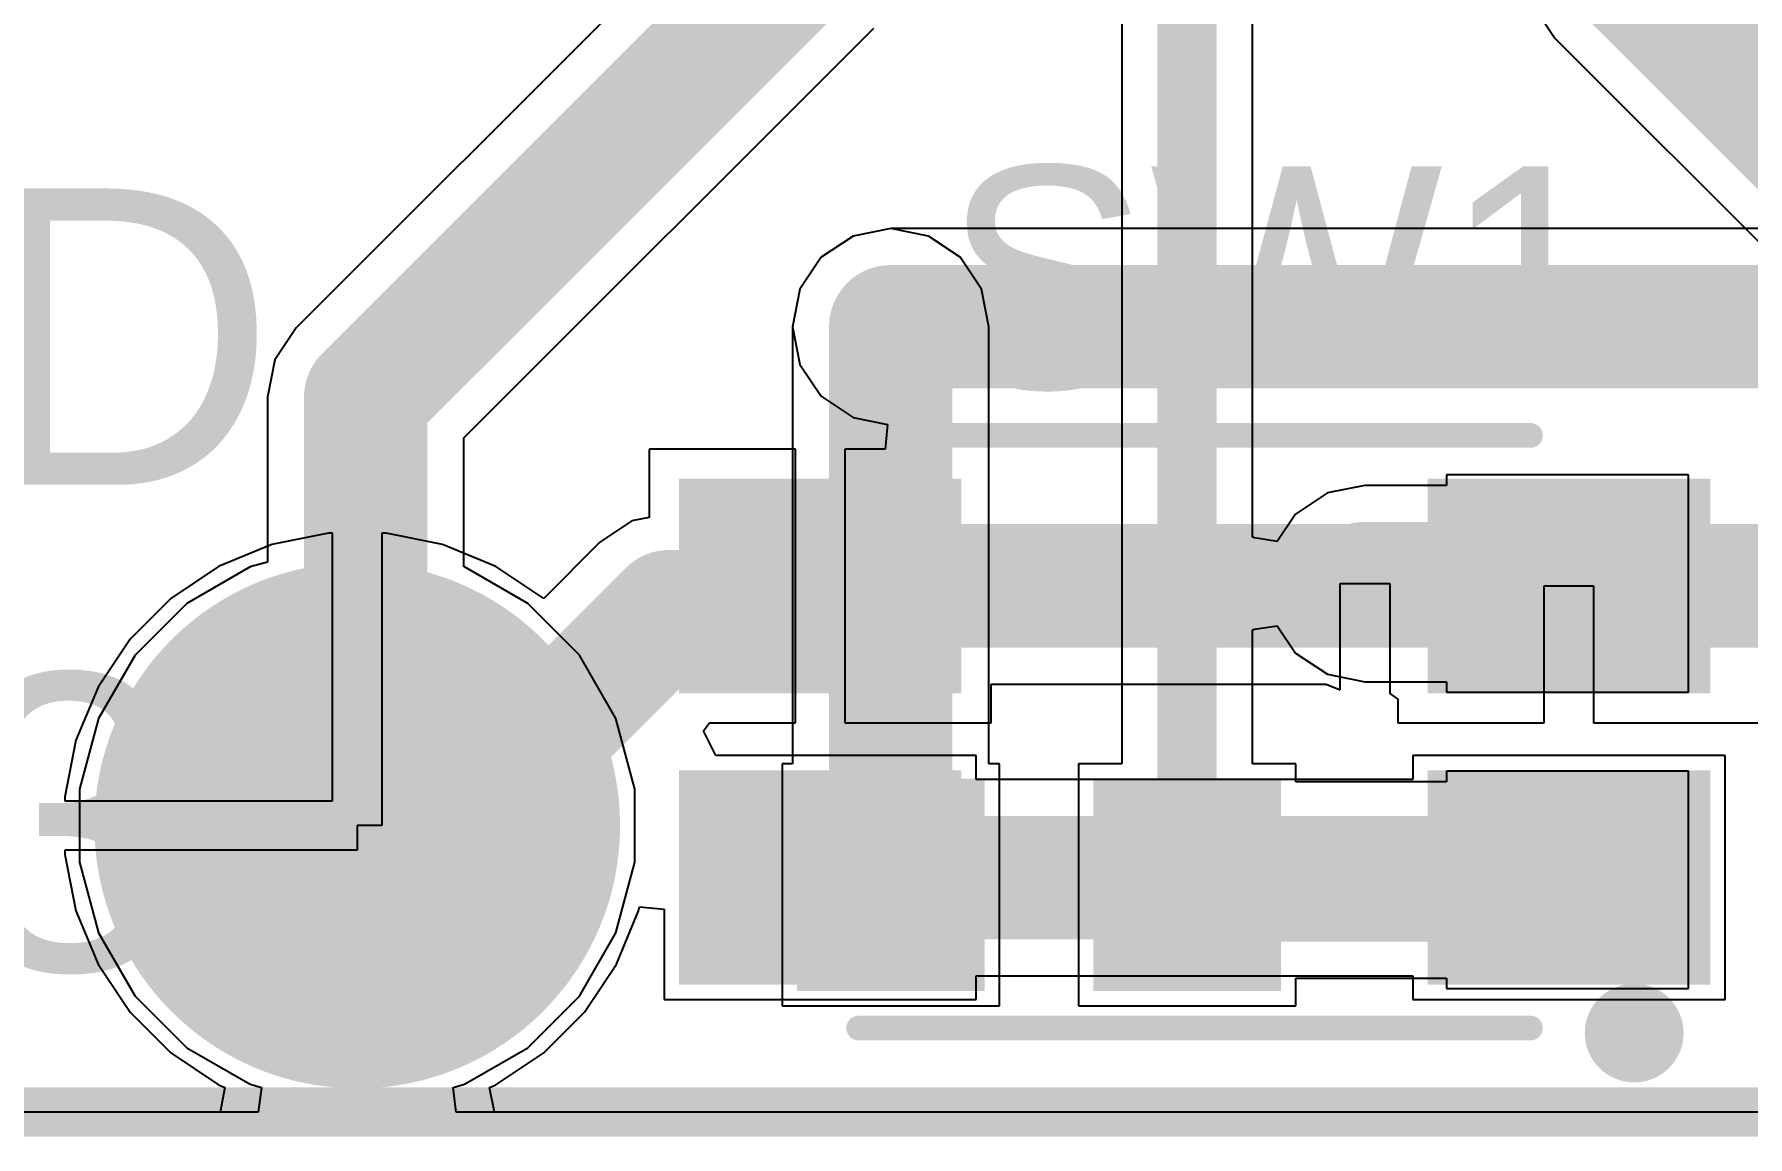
# Model space of a CAD drawing. Header units: millimetres. Extents: x -0.23 to 2.39, y -0.01 to 1.04.
# Drawn here: x 0.2766 to 0.6235, y -0.005 to 0.2182 of the extents above; entities that cross this region are included whole.
import ezdxf

# ---------------------------------------------------------------- set-up
doc = ezdxf.new("R2010")
doc.units = ezdxf.units.MM
doc.header["$MEASUREMENT"] = 0
for name, color, linetype in [('BottomLayer', 5, 'Continuous'), ('BottomPaste', 16, 'Continuous'), ('BottomSolder', 6, 'Continuous'), ('Mechanical2', 216, 'Continuous'), ('MultiLayer', 9, 'Continuous'), ('PadHoleLayer', 156, 'Continuous'), ('TopLayer', 1, 'Continuous'), ('TopOverlay', 2, 'Continuous'), ('TopPaste', 8, 'Continuous'), ('TopSolder', 216, 'Continuous'), ('ViaHoleLayer', 16, 'Continuous')]:
    doc.layers.add(name, color=color, linetype=linetype)
doc.styles.add('Arial', font='', dxfattribs={"height": 0.2})
doc.styles.get('Arial').set_extended_font_data('Arial')

# ---------------------------------------------------------------- blocks, each defined once
blk = doc.blocks.new('TS_1185EC_C_D_B_9')
at = {"layer": 'TopLayer'}
for points in [[(-0.10039, 0.04724), (-0.05118, 0.04724), (-0.05118, 0.01181), (-0.10039, 0.01181)], [(0.05118, 0.04724), (0.10039, 0.04724), (0.10039, 0.01181), (0.05118, 0.01181)], [(-0.10039, -0.01181), (-0.05118, -0.01181), (-0.05118, -0.04724), (-0.10039, -0.04724)], [(0.05118, -0.01181), (0.10039, -0.01181), (0.10039, -0.04724), (0.05118, -0.04724)]]:
    blk.add_hatch(color=1, dxfattribs=at).paths.add_polyline_path(points)
at = {"layer": 'TopPaste'}
for points in [[(-0.10039, 0.04724), (-0.05118, 0.04724), (-0.05118, 0.01181), (-0.10039, 0.01181)], [(0.05118, 0.04724), (0.10039, 0.04724), (0.10039, 0.01181), (0.05118, 0.01181)], [(-0.10039, -0.01181), (-0.05118, -0.01181), (-0.05118, -0.04724), (-0.10039, -0.04724)], [(0.05118, -0.01181), (0.10039, -0.01181), (0.10039, -0.04724), (0.05118, -0.04724)]]:
    blk.add_hatch(color=8, dxfattribs=at).paths.add_polyline_path(points)
at = {"layer": 'TopSolder'}
for points in [[(-0.10439, 0.05124), (-0.04718, 0.05124), (-0.04718, 0.00781), (-0.10439, 0.00781)], [(0.04718, 0.05124), (0.10439, 0.05124), (0.10439, 0.00781), (0.04718, 0.00781)], [(-0.10439, -0.00781), (-0.04718, -0.00781), (-0.04718, -0.05124), (-0.10439, -0.05124)], [(0.04718, -0.00781), (0.10439, -0.00781), (0.10439, -0.05124), (0.04718, -0.05124)]]:
    blk.add_hatch(color=216, dxfattribs=at).paths.add_polyline_path(points)
at = {"layer": 'TopOverlay'}
for points, const_width in [([(-0.084, 0.061, 1), (-0.094, 0.061, 1)], 0.01), ([(-0.0965, 0.061, 1), (-0.0915, 0.061, 1)], 0.005), ([(-0.0865, 0.061, 1), (-0.0815, 0.061, 1)], 0.005), ([(-0.06925, 0.06, 1), (-0.06675, 0.06, 1)], 0.0025), ([(0.06675, 0.06, 1), (0.06925, 0.06, 1)], 0.0025), ([(-0.06925, -0.06, 1), (-0.06675, -0.06, 1)], 0.0025), ([(0.06675, -0.06, 1), (0.06925, -0.06, 1)], 0.0025)]:
    blk.add_lwpolyline(points, format="xyb", close=True, dxfattribs=dict(at, const_width=const_width))
at = {"layer": 'TopOverlay', "const_width": 0.005}
for points in [[(0.068, 0.06), (-0.068, 0.06)], [(0.068, -0.06), (-0.068, -0.06)]]:
    blk.add_lwpolyline(points, dxfattribs=at)
blk = doc.blocks.new('RES_0603_B_13')
at = {"layer": 'BottomLayer'}
for points in [[(-0.045, -0.0175), (-0.045, 0.0175), (-0.015, 0.0175), (-0.015, -0.0175)], [(0.015, -0.0175), (0.015, 0.0175), (0.045, 0.0175), (0.045, -0.0175)]]:
    blk.add_hatch(color=5, dxfattribs=at).paths.add_polyline_path(points)
at = {"layer": 'BottomPaste'}
for points in [[(-0.045, -0.0175), (-0.045, 0.0175), (-0.015, 0.0175), (-0.015, -0.0175)], [(0.015, -0.0175), (0.015, 0.0175), (0.045, 0.0175), (0.045, -0.0175)]]:
    blk.add_hatch(color=16, dxfattribs=at).paths.add_polyline_path(points)
at = {"layer": 'BottomSolder'}
for points in [[(-0.049, -0.0215), (-0.049, 0.0215), (-0.011, 0.0215), (-0.011, -0.0215)], [(0.011, -0.0215), (0.011, 0.0215), (0.049, 0.0215), (0.049, -0.0215)]]:
    blk.add_hatch(color=6, dxfattribs=at).paths.add_polyline_path(points)
blk = doc.blocks.new('C__0603_B_22')
at = {"layer": 'BottomLayer'}
for points in [[(-0.045, -0.0175), (-0.045, 0.0175), (-0.015, 0.0175), (-0.015, -0.0175)], [(0.015, -0.0175), (0.015, 0.0175), (0.045, 0.0175), (0.045, -0.0175)]]:
    blk.add_hatch(color=5, dxfattribs=at).paths.add_polyline_path(points)
at = {"layer": 'BottomPaste'}
for points in [[(-0.045, -0.0175), (-0.045, 0.0175), (-0.015, 0.0175), (-0.015, -0.0175)], [(0.015, -0.0175), (0.015, 0.0175), (0.045, 0.0175), (0.045, -0.0175)]]:
    blk.add_hatch(color=16, dxfattribs=at).paths.add_polyline_path(points)
at = {"layer": 'BottomSolder'}
for points in [[(-0.04736, -0.01986), (-0.04736, 0.01986), (-0.01264, 0.01986), (-0.01264, -0.01986)], [(0.01264, -0.01986), (0.01264, 0.01986), (0.04736, 0.01986), (0.04736, -0.01986)]]:
    blk.add_hatch(color=6, dxfattribs=at).paths.add_polyline_path(points)

msp = doc.modelspace()

# ---------------------------------------------------------------- hatches: boundary and pattern name
at = {"layer": 'BottomLayer'}
h = msp.add_hatch(color=5, dxfattribs=at)
edge = h.paths.add_edge_path()
edge.add_arc((0.45, 0.159), 0.01181, 0, 360)
h = msp.add_hatch(color=5, dxfattribs=at)
edge = h.paths.add_edge_path()
edge.add_arc((0.546, 0.107), 0.01181, 0, 360)
h = msp.add_hatch(color=5, dxfattribs=at)
edge = h.paths.add_edge_path()
edge.add_arc((0.342, 0.058), 0.04921, 0, 360)
h = msp.add_hatch(color=5, dxfattribs=at)
edge = h.paths.add_edge_path()
edge.add_arc((0.546, 0.047), 0.01181, 0, 360)
at = {"layer": 'BottomSolder'}
h = msp.add_hatch(color=6, dxfattribs=at)
edge = h.paths.add_edge_path()
edge.add_arc((0.342, 0.058), 0.05321, 0, 360)
at = {"layer": 'MultiLayer'}
h = msp.add_hatch(color=9, dxfattribs=at)
edge = h.paths.add_edge_path()
edge.add_arc((0.342, 0.058), 0.04921, 0, 360)
at = {"layer": 'PadHoleLayer'}
h = msp.add_hatch(color=156, dxfattribs=at)
edge = h.paths.add_edge_path()
edge.add_arc((0.342, 0.058), 0.03937, 0, 360)
at = {"layer": 'TopLayer'}
h = msp.add_hatch(color=1, dxfattribs=at)
edge = h.paths.add_edge_path()
edge.add_arc((0.45, 0.159), 0.01181, 0, 360)
h = msp.add_hatch(color=1, dxfattribs=at)
edge = h.paths.add_edge_path()
edge.add_arc((0.546, 0.107), 0.01181, 0, 360)
h = msp.add_hatch(color=1, dxfattribs=at)
edge = h.paths.add_edge_path()
edge.add_arc((0.342, 0.058), 0.04921, 0, 360)
h = msp.add_hatch(color=1, dxfattribs=at)
edge = h.paths.add_edge_path()
edge.add_arc((0.546, 0.047), 0.01181, 0, 360)
at = {"layer": 'TopSolder'}
h = msp.add_hatch(color=216, dxfattribs=at)
edge = h.paths.add_edge_path()
edge.add_arc((0.342, 0.058), 0.05321, 0, 360)
at = {"layer": 'ViaHoleLayer'}
h = msp.add_hatch(color=16, dxfattribs=at)
edge = h.paths.add_edge_path()
edge.add_arc((0.45, 0.159), 0.00591, 0, 360)
h = msp.add_hatch(color=16, dxfattribs=at)
edge = h.paths.add_edge_path()
edge.add_arc((0.546, 0.107), 0.00591, 0, 360)
h = msp.add_hatch(color=16, dxfattribs=at)
edge = h.paths.add_edge_path()
edge.add_arc((0.546, 0.047), 0.00591, 0, 360)

# ---------------------------------------------------------------- linework, layer by layer
at = {"layer": 'BottomLayer'}
for p, q in [((0.49675, 0.30665), (0.49675, 0.0705)), ((0.52325, 0.11637), (0.52325, 0.30665)), ((0.41262, 0.24174), (0.32965, 0.15877)), ((0.58013, 0.22389), (0.58444, 0.21744)), ((0.36359, 0.13648), (0.44656, 0.21944)), ((0.58444, 0.21744), (0.65112, 0.15076)), ((0.44239, 0.17737), (0.43594, 0.17306)), ((0.45, 0.17888), (0.44239, 0.17737)), ((0.45761, 0.17737), (0.45, 0.17888)), ((0.46406, 0.17306), (0.45761, 0.17737)), ((0.43594, 0.17306), (0.43163, 0.16661)), ((0.46837, 0.16661), (0.46406, 0.17306)), ((0.43163, 0.16661), (0.43012, 0.159)), ((0.46988, 0.159), (0.46837, 0.16661)), ((0.32965, 0.15877), (0.32534, 0.15232)), ((0.43012, 0.159), (0.43012, 0.0705)), ((0.46988, 0.0705), (0.46988, 0.159)), ((0.32534, 0.15232), (0.32383, 0.14471)), ((0.32383, 0.14471), (0.32383, 0.11133)), ((0.36359, 0.11041), (0.36359, 0.13648)), ((0.6115, 0.129), (0.5625, 0.129)), ((0.5625, 0.129), (0.5625, 0.12688)), ((0.6115, 0.085), (0.6115, 0.129)), ((0.53839, 0.12537), (0.53194, 0.12106)), ((0.546, 0.12688), (0.53839, 0.12537)), ((0.5625, 0.12688), (0.546, 0.12688)), ((0.53194, 0.12106), (0.52825, 0.11554)), ((0.52361, 0.11623), (0.52325, 0.11637)), ((0.52825, 0.11554), (0.52361, 0.11623)), ((0.32383, 0.11133), (0.3203, 0.11038)), ((0.3203, 0.11038), (0.30748, 0.10298)), ((0.3637, 0.11038), (0.36359, 0.11041)), ((0.37652, 0.10298), (0.3637, 0.11038)), ((0.30748, 0.10298), (0.29702, 0.09252)), ((0.38698, 0.09252), (0.37652, 0.10298)), ((0.52325, 0.09763), (0.52361, 0.09777)), ((0.52325, 0.0705), (0.52325, 0.09763)), ((0.52361, 0.09777), (0.52825, 0.09846)), ((0.52825, 0.09846), (0.53194, 0.09294)), ((0.29702, 0.09252), (0.28962, 0.0797)), ((0.39438, 0.0797), (0.38698, 0.09252)), ((0.53194, 0.09294), (0.53839, 0.08863)), ((0.53839, 0.08863), (0.546, 0.08712)), ((0.546, 0.08712), (0.5625, 0.08712)), ((0.5625, 0.08712), (0.5625, 0.085)), ((0.5625, 0.085), (0.6115, 0.085)), ((0.28962, 0.0797), (0.28579, 0.0654)), ((0.39821, 0.0654), (0.39438, 0.0797)), ((0.43012, 0.0705), (0.428, 0.0705)), ((0.428, 0.0705), (0.428, 0.0215)), ((0.472, 0.0705), (0.46988, 0.0705)), ((0.472, 0.0215), (0.472, 0.0705)), ((0.49675, 0.0705), (0.488, 0.0705)), ((0.488, 0.0705), (0.488, 0.0215)), ((0.532, 0.0705), (0.52325, 0.0705)), ((0.532, 0.06688), (0.532, 0.0705)), ((0.5625, 0.06688), (0.532, 0.06688)), ((0.6115, 0.069), (0.5625, 0.069)), ((0.5625, 0.069), (0.5625, 0.06688)), ((0.6115, 0.025), (0.6115, 0.069)), ((0.28579, 0.0654), (0.28579, 0.0506)), ((0.39821, 0.0506), (0.39821, 0.0654)), ((0.28579, 0.0506), (0.28962, 0.0363)), ((0.39438, 0.0363), (0.39821, 0.0506)), ((0.28962, 0.0363), (0.29702, 0.02348)), ((0.38698, 0.02348), (0.39438, 0.0363)), ((0.532, 0.0215), (0.532, 0.02712)), ((0.532, 0.02712), (0.5625, 0.02712)), ((0.5625, 0.02712), (0.5625, 0.025)), ((0.5625, 0.025), (0.6115, 0.025)), ((0.29702, 0.02348), (0.30748, 0.01302)), ((0.37652, 0.01302), (0.38698, 0.02348)), ((0.428, 0.0215), (0.472, 0.0215)), ((0.488, 0.0215), (0.532, 0.0215)), ((0.30748, 0.01302), (0.3203, 0.00562)), ((0.3637, 0.00562), (0.37652, 0.01302)), ((0.3203, 0.00562), (0.32261, 0.005)), ((0.32261, 0.005), (0.32195, 0)), ((0.36139, 0.005), (0.3637, 0.00562)), ((0.36205, 0), (0.36139, 0.005)), ((0.32195, 0), (0, 0)), ((1.96795, 0), (0.36205, 0))]:
    msp.add_line(p, q, dxfattribs=at)
for points, const_width in [([(0.51, 0.046), (0.51, 0.32)], 0.012), ([(0.34371, 0.14471), (0.4325, 0.2335)], 0.025), ([(0.5985, 0.2315), (0.671, 0.159)], 0.025), ([(0.45, 0.046), (0.45, 0.159)], 0.025), ([(0.34371, 0.05971), (0.34371, 0.14471)], 0.025), ([(0.546, 0.107), (0.587, 0.107)], 0.025), ([(0.342, 0.058), (0.34371, 0.05971)], 0.025), ([(0.51, 0.046), (0.511, 0.047)], 0.025), ([(0.511, 0.047), (0.546, 0.047)], 0.025), ([(0.546, 0.047), (0.587, 0.047)], 0.025)]:
    msp.add_lwpolyline(points, dxfattribs=dict(at, const_width=const_width))
for points, const_width in [([(0.44375, 0.159, 1), (0.45625, 0.159, 1)], 0.0125), ([(0.33746, 0.14471, 1), (0.34996, 0.14471, 1)], 0.0125), ([(0.33746, 0.14471, 1), (0.34996, 0.14471, 1)], 0.0125), ([(0.53975, 0.107, 1), (0.55225, 0.107, 1)], 0.0125), ([(0.58075, 0.107, 1), (0.59325, 0.107, 1)], 0.0125), ([(0.33575, 0.058, 1), (0.34825, 0.058, 1)], 0.0125), ([(0.33746, 0.05971, 1), (0.34996, 0.05971, 1)], 0.0125), ([(0.33746, 0.05971, 1), (0.34996, 0.05971, 1)], 0.0125), ([(0.50475, 0.047, 1), (0.51725, 0.047, 1)], 0.0125), ([(0.50475, 0.047, 1), (0.51725, 0.047, 1)], 0.0125), ([(0.53975, 0.047, 1), (0.55225, 0.047, 1)], 0.0125), ([(0.53975, 0.047, 1), (0.55225, 0.047, 1)], 0.0125), ([(0.58075, 0.047, 1), (0.59325, 0.047, 1)], 0.0125), ([(0.44375, 0.046, 1), (0.45625, 0.046, 1)], 0.0125), ([(0.50375, 0.046, 1), (0.51625, 0.046, 1)], 0.0125), ([(0.507, 0.046, 1), (0.513, 0.046, 1)], 0.006)]:
    msp.add_lwpolyline(points, format="xyb", close=True, dxfattribs=dict(at, const_width=const_width))
at = {"layer": 'Mechanical2', "const_width": 0.01}
msp.add_lwpolyline([(0, 0), (2.043, 0)], dxfattribs=at)
at = {"layer": 'TopLayer'}
for p, q in [((0.44239, 0.17737), (0.43594, 0.17306)), ((0.45, 0.17888), (0.44239, 0.17737)), ((0.671, 0.17888), (0.45, 0.17888)), ((0.43594, 0.17306), (0.43163, 0.16661)), ((0.43163, 0.16661), (0.43012, 0.159)), ((0.43012, 0.159), (0.43163, 0.15139)), ((0.43163, 0.15139), (0.43594, 0.14494)), ((0.43594, 0.14494), (0.44239, 0.14063)), ((0.44239, 0.14063), (0.44937, 0.13924)), ((0.44937, 0.13924), (0.44887, 0.13424)), ((0.43071, 0.13424), (0.40111, 0.13424)), ((0.40111, 0.13424), (0.40111, 0.12038)), ((0.43071, 0.10653), (0.43071, 0.13424)), ((0.44887, 0.13424), (0.44071, 0.13424)), ((0.44071, 0.13424), (0.44071, 0.10653)), ((0.39757, 0.11968), (0.39112, 0.11537)), ((0.40111, 0.12038), (0.39757, 0.11968)), ((0.32473, 0.11494), (0.31395, 0.11047)), ((0.33617, 0.11721), (0.32473, 0.11494)), ((0.337, 0.11721), (0.33617, 0.11721)), ((0.337, 0.063), (0.337, 0.11721)), ((0.34783, 0.11721), (0.347, 0.11721)), ((0.347, 0.11721), (0.347, 0.058)), ((0.35927, 0.11494), (0.34783, 0.11721)), ((0.37005, 0.11047), (0.35927, 0.11494)), ((0.39112, 0.11537), (0.37975, 0.10399)), ((0.31395, 0.11047), (0.30425, 0.10399)), ((0.37975, 0.10399), (0.37005, 0.11047)), ((0.43071, 0.07881), (0.43071, 0.10653)), ((0.44071, 0.10653), (0.44071, 0.07881)), ((0.541, 0.08546), (0.541, 0.107)), ((0.541, 0.107), (0.551, 0.107)), ((0.551, 0.107), (0.551, 0.08475)), ((0.58229, 0.07881), (0.58229, 0.10653)), ((0.58229, 0.10653), (0.59229, 0.10653)), ((0.59229, 0.10653), (0.59229, 0.07881)), ((0.30425, 0.10399), (0.29601, 0.09575)), ((0.29601, 0.09575), (0.28953, 0.08605)), ((0.28953, 0.08605), (0.28506, 0.07527)), ((0.47032, 0.07881), (0.47032, 0.08665)), ((0.47032, 0.08665), (0.53815, 0.08665)), ((0.53815, 0.08665), (0.541, 0.08546)), ((0.551, 0.08475), (0.55268, 0.08362)), ((0.55268, 0.08362), (0.55268, 0.07881)), ((0.41211, 0.07719), (0.41332, 0.07881)), ((0.41462, 0.07219), (0.41211, 0.07719)), ((0.41332, 0.07881), (0.43071, 0.07881)), ((0.44071, 0.07881), (0.47032, 0.07881)), ((0.55268, 0.07881), (0.58229, 0.07881)), ((0.59229, 0.07881), (0.61698, 0.07881)), ((0.61698, 0.07881), (0.62189, 0.07881)), ((0.62189, 0.07881), (0.62189, 0.07881)), ((0.62189, 0.07881), (0.62198, 0.07881)), ((0.62198, 0.07881), (0.62198, 0.07881)), ((0.62198, 0.07881), (0.65159, 0.07881)), ((0.28506, 0.07527), (0.28279, 0.06383)), ((0.46732, 0.07219), (0.41462, 0.07219)), ((0.46732, 0.06735), (0.46732, 0.07219)), ((0.61889, 0.07219), (0.55568, 0.07219)), ((0.55568, 0.07219), (0.55568, 0.06735)), ((0.61889, 0.02276), (0.61889, 0.07219)), ((0.55568, 0.06735), (0.46732, 0.06735)), ((0.28279, 0.06383), (0.28279, 0.063)), ((0.28279, 0.063), (0.337, 0.063)), ((0.347, 0.058), (0.342, 0.058)), ((0.342, 0.058), (0.342, 0.053)), ((0.342, 0.053), (0.28279, 0.053)), ((0.28279, 0.053), (0.28279, 0.05217)), ((0.28279, 0.05217), (0.28506, 0.04073)), ((0.28506, 0.04073), (0.28953, 0.02995)), ((0.39447, 0.02995), (0.39894, 0.04073)), ((0.39894, 0.04073), (0.39911, 0.04158)), ((0.39911, 0.04158), (0.40411, 0.04109)), ((0.40411, 0.04109), (0.40411, 0.02276)), ((0.28953, 0.02995), (0.29601, 0.02025)), ((0.38799, 0.02025), (0.39447, 0.02995)), ((0.46732, 0.02276), (0.46732, 0.02759)), ((0.46732, 0.02759), (0.55568, 0.02759)), ((0.55568, 0.02759), (0.55568, 0.02276)), ((0.40411, 0.02276), (0.46732, 0.02276)), ((0.55568, 0.02276), (0.61889, 0.02276)), ((0.29601, 0.02025), (0.30425, 0.01201)), ((0.37975, 0.01201), (0.38799, 0.02025)), ((0.30425, 0.01201), (0.31395, 0.00553)), ((0.37005, 0.00553), (0.37975, 0.01201)), ((0.31395, 0.00553), (0.31522, 0.005)), ((0.31522, 0.005), (0.31423, 0)), ((0.36878, 0.005), (0.37005, 0.00553)), ((0.36977, 0), (0.36878, 0.005)), ((0.31423, 0), (0, 0)), ((1.96023, 0), (0.36977, 0))]:
    msp.add_line(p, q, dxfattribs=at)
at = {"layer": 'TopLayer', "const_width": 0.025}
for points in [[(0.45, 0.159), (0.671, 0.159)], [(0.4305, 0.10131), (0.43571, 0.10653)], [(0.43571, 0.10653), (0.58729, 0.10653)], [(0.58729, 0.10653), (0.65659, 0.10653)], [(0.36187, 0.058), (0.40518, 0.10131)], [(0.40518, 0.10131), (0.4305, 0.10131)], [(0.342, 0.058), (0.36187, 0.058)], [(0.43571, 0.04747), (0.58729, 0.04747)]]:
    msp.add_lwpolyline(points, dxfattribs=at)
at = {"layer": 'TopLayer', "const_width": 0.0125}
for points in [[(0.44375, 0.159, 1), (0.45625, 0.159, 1)], [(0.42946, 0.10653, 1), (0.44196, 0.10653, 1)], [(0.42946, 0.10653, 1), (0.44196, 0.10653, 1)], [(0.58104, 0.10653, 1), (0.59354, 0.10653, 1)], [(0.58104, 0.10653, 1), (0.59354, 0.10653, 1)], [(0.39893, 0.10131, 1), (0.41143, 0.10131, 1)], [(0.39893, 0.10131, 1), (0.41143, 0.10131, 1)], [(0.42425, 0.10131, 1), (0.43675, 0.10131, 1)], [(0.42425, 0.10131, 1), (0.43675, 0.10131, 1)], [(0.33575, 0.058, 1), (0.34825, 0.058, 1)], [(0.35562, 0.058, 1), (0.36812, 0.058, 1)], [(0.35562, 0.058, 1), (0.36812, 0.058, 1)], [(0.42946, 0.04747, 1), (0.44196, 0.04747, 1)], [(0.58104, 0.04747, 1), (0.59354, 0.04747, 1)]]:
    msp.add_lwpolyline(points, format="xyb", close=True, dxfattribs=at)

# ---------------------------------------------------------------- block references
for name, p, rotation in [('TS_1185EC_C_D_B_9', (0.5115, 0.077), 180), ('C__0603_B_22', (0.587, 0.077), 90)]:
    msp.add_blockref(name, p, dxfattribs=dict(rotation=rotation))
msp.add_blockref('RES_0603_B_13', (0.48, 0.046))

# ---------------------------------------------------------------- texts
at = {"layer": 'TopOverlay', "style": 'Arial'}
msp.add_text('SW1', height=0.045, dxfattribs=at).set_placement((0.46052, 0.14651))
for s, p in [('TXD', (0.15805, 0.127)), ('3V3', (0.15805, 0.0287))]:
    msp.add_text(s, height=0.06, rotation=360, dxfattribs=at).set_placement(p)

doc.saveas('drawing.dxf')
